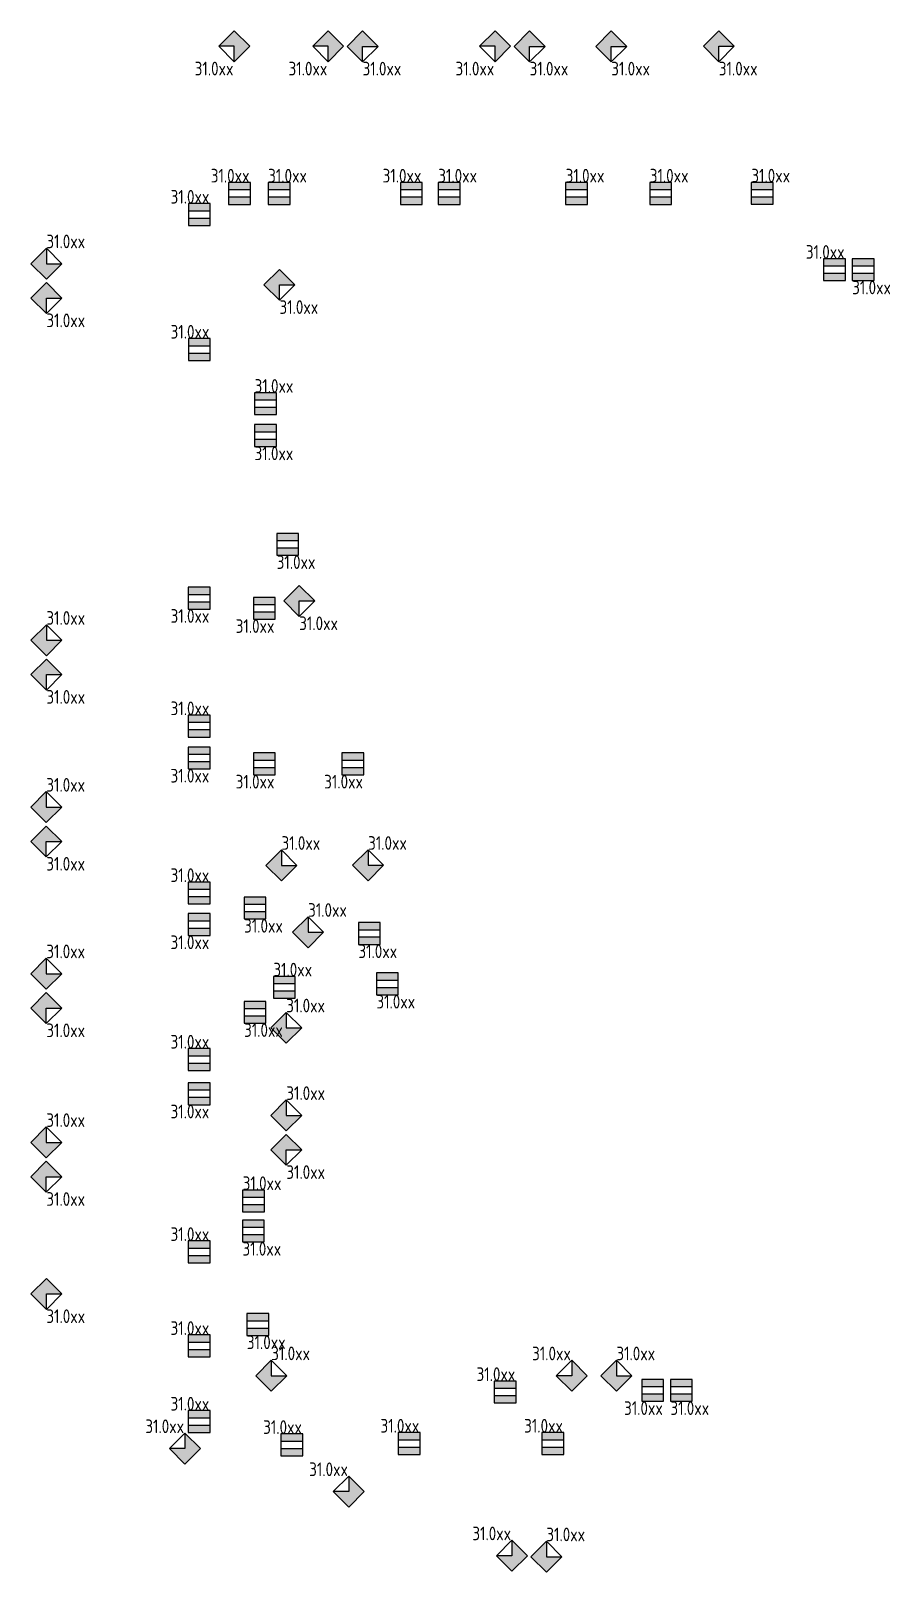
# Model space of a CAD drawing. Header units: millimetres. Extents: x 129084 to 209011, y -30980 to 25417.
# Drawn here: x 177575 to 209011, y -30980 to 25417 of the extents above.
import ezdxf

# ---------------------------------------------------------------- set-up
doc = ezdxf.new("R2010")
doc.units = ezdxf.units.MM
doc.layers.add('Охранная сигнализация', color=5, linetype='Continuous')
doc.styles.add('-ISOCPEUR-', font='ISOCPEUR.TTF', dxfattribs={"width": 0.8, "height": 2.5})

# ---------------------------------------------------------------- blocks, each defined once
blk = doc.blocks.new('*U14')
h = blk.add_hatch(color=256)
h.dxf.hatch_style = 1
h.paths.add_polyline_path([(2.83, 0), (5.66, 2.83), (2.83, 2.83), (2.83, 5.66), (0, 2.83)])
for points in [[(2.83, 0), (5.66, 2.83), (2.83, 5.66), (0, 2.83)], [(2.83, 2.83), (5.66, 2.83), (2.83, 5.66), (2.83, 2.83)]]:
    blk.add_lwpolyline(points, close=True)
at = {"style": '-ISOCPEUR-', "width": 0.8}
blk.add_attdef('ADDR', (2.83, 5.66), '', height=2.5, dxfattribs=at)
blk = doc.blocks.new('*U11')
h = blk.add_hatch(color=256)
h.dxf.hatch_style = 1
h.paths.add_polyline_path([(2.83, 0), (5.66, -2.83), (2.83, -2.83), (2.83, -5.66), (0, -2.83)])
for points in [[(2.83, 0), (5.66, -2.83), (2.83, -5.66), (0, -2.83)], [(2.83, -2.83), (5.66, -2.83), (2.83, -5.66), (2.83, -2.83)]]:
    blk.add_lwpolyline(points, close=True)
at = {"style": '-ISOCPEUR-', "width": 0.8}
blk.add_attdef('ADDR', (2.83, -5.66), '', height=2.5, dxfattribs=at)
blk = doc.blocks.new('*U20')
h = blk.add_hatch(color=256)
h.dxf.hatch_style = 1
h.paths.add_polyline_path([(-4, -2.7), (-4, -4), (0, -4), (0, -2.7)])
h.paths.add_polyline_path([(-4, 0), (-4, -1.3), (0, -1.3), (0, 0)])
for points in [[(-4, -4), (0, -4), (0, 0), (-4, 0)], [(-4, -1.3), (0, -1.3), (0, 0), (-4, 0)], [(-4, -4), (0, -4), (0, -2.7), (-4, -2.7)]]:
    blk.add_lwpolyline(points, close=True)
at = {"style": '-ISOCPEUR-', "width": 0.8}
blk.add_attdef('ADDR', (0, -4), '', height=2.5, dxfattribs=at)
blk = doc.blocks.new('*U19')
h = blk.add_hatch(color=256)
h.dxf.hatch_style = 1
h.paths.add_polyline_path([(-4, 1.3), (-4, 0), (0, 0), (0, 1.3)])
h.paths.add_polyline_path([(-4, 4), (-4, 2.7), (0, 2.7), (0, 4)])
for points in [[(-4, 0), (0, 0), (0, 4), (-4, 4)], [(-4, 2.7), (0, 2.7), (0, 4), (-4, 4)], [(-4, 0), (0, 0), (0, 1.3), (-4, 1.3)]]:
    blk.add_lwpolyline(points, close=True)
at = {"style": '-ISOCPEUR-', "width": 0.8}
blk.add_attdef('ADDR', (0, 4), '', height=2.5, dxfattribs=at)
blk = doc.blocks.new('*U13')
h = blk.add_hatch(color=256)
h.dxf.hatch_style = 1
h.paths.add_polyline_path([(-2.83, 0), (-5.66, 2.83), (-2.83, 2.83), (-2.83, 5.66), (0, 2.83)])
for points in [[(-2.83, 0), (-5.66, 2.83), (-2.83, 5.66), (0, 2.83)], [(-2.83, 2.83), (-5.66, 2.83), (-2.83, 5.66), (-2.83, 2.83)]]:
    blk.add_lwpolyline(points, close=True)
at = {"style": '-ISOCPEUR-', "width": 0.8}
blk.add_attdef('ADDR', (-2.83, 5.66), '', height=2.5, dxfattribs=at)
blk = doc.blocks.new('*U12')
h = blk.add_hatch(color=256)
h.dxf.hatch_style = 1
h.paths.add_polyline_path([(-2.83, 0), (-5.66, -2.83), (-2.83, -2.83), (-2.83, -5.66), (0, -2.83)])
for points in [[(-2.83, 0), (-5.66, -2.83), (-2.83, -5.66), (0, -2.83)], [(-2.83, -2.83), (-5.66, -2.83), (-2.83, -5.66), (-2.83, -2.83)]]:
    blk.add_lwpolyline(points, close=True)
at = {"style": '-ISOCPEUR-', "width": 0.8}
blk.add_attdef('ADDR', (-2.83, -5.66), '', height=2.5, dxfattribs=at)
blk = doc.blocks.new('*U18')
h = blk.add_hatch(color=256)
h.dxf.hatch_style = 1
h.paths.add_polyline_path([(0, 1.3), (0, 0), (4, 0), (4, 1.3)])
h.paths.add_polyline_path([(0, 4), (0, 2.7), (4, 2.7), (4, 4)])
for points in [[(0, 0), (4, 0), (4, 4), (0, 4)], [(0, 2.7), (4, 2.7), (4, 4), (0, 4)], [(0, 0), (4, 0), (4, 1.3), (0, 1.3)]]:
    blk.add_lwpolyline(points, close=True)
at = {"style": '-ISOCPEUR-', "width": 0.8}
blk.add_attdef('ADDR', (0, 4), '', height=2.5, dxfattribs=at)
blk = doc.blocks.new('*U21')
h = blk.add_hatch(color=256)
h.dxf.hatch_style = 1
h.paths.add_polyline_path([(0, 1.3), (0, 0), (4, 0), (4, 1.3)])
h.paths.add_polyline_path([(0, 4), (0, 2.7), (4, 2.7), (4, 4)])
for points in [[(0, 0), (4, 0), (4, 4), (0, 4)], [(0, 2.7), (4, 2.7), (4, 4), (0, 4)], [(0, 0), (4, 0), (4, 1.3), (0, 1.3)]]:
    blk.add_lwpolyline(points, close=True)
at = {"style": '-ISOCPEUR-', "width": 0.8}
blk.add_attdef('ADDR', (0, 4), '', height=2.5, dxfattribs=at)
blk = doc.blocks.new('*U22')
h = blk.add_hatch(color=256)
h.dxf.hatch_style = 1
h.paths.add_polyline_path([(0, -2.7), (0, -4), (4, -4), (4, -2.7)])
h.paths.add_polyline_path([(0, 0), (0, -1.3), (4, -1.3), (4, 0)])
for points in [[(0, -4), (4, -4), (4, 0), (0, 0)], [(0, -1.3), (4, -1.3), (4, 0), (0, 0)], [(0, -4), (4, -4), (4, -2.7), (0, -2.7)]]:
    blk.add_lwpolyline(points, close=True)
at = {"style": '-ISOCPEUR-', "width": 0.8}
blk.add_attdef('ADDR', (0, -4), '', height=2.5, dxfattribs=at)
blk = doc.blocks.new('*U15')
h = blk.add_hatch(color=256)
h.dxf.hatch_style = 1
h.paths.add_polyline_path([(2.83, 0), (5.66, -2.83), (2.83, -2.83), (2.83, -5.66), (0, -2.83)])
for points in [[(2.83, 0), (5.66, -2.83), (2.83, -5.66), (0, -2.83)], [(2.83, -2.83), (5.66, -2.83), (2.83, -5.66), (2.83, -2.83)]]:
    blk.add_lwpolyline(points, close=True)
at = {"style": '-ISOCPEUR-', "width": 0.8}
blk.add_attdef('ADDR', (2.83, -5.66), '', height=2.5, dxfattribs=at)
blk = doc.blocks.new('*U23')
h = blk.add_hatch(color=256)
h.dxf.hatch_style = 1
h.paths.add_polyline_path([(0, 1.3), (0, 0), (4, 0), (4, 1.3)])
h.paths.add_polyline_path([(0, 4), (0, 2.7), (4, 2.7), (4, 4)])
for points in [[(0, 0), (4, 0), (4, 4), (0, 4)], [(0, 2.7), (4, 2.7), (4, 4), (0, 4)], [(0, 0), (4, 0), (4, 1.3), (0, 1.3)]]:
    blk.add_lwpolyline(points, close=True)
at = {"style": '-ISOCPEUR-', "width": 0.8}
blk.add_attdef('ADDR', (0, 4), '', height=2.5, dxfattribs=at)

msp = doc.modelspace()

# ---------------------------------------------------------------- block references
at = {"layer": 'Охранная сигнализация'}
ref = msp.add_blockref('*U12', (185582, 25417), dxfattribs=dict(at, xscale=200, yscale=200, zscale=200))
ref.add_attrib('ADDR', '31.0xx', (183568, 23786), dxfattribs={"layer": '0', "height": 500, "style": '-ISOCPEUR-', "width": 0.8})
ref = msp.add_blockref('*U12', (189017, 25417), dxfattribs=dict(at, xscale=200, yscale=200, zscale=200))
ref.add_attrib('ADDR', '31.0xx', (187003, 23786), dxfattribs={"layer": '0', "height": 500, "style": '-ISOCPEUR-', "width": 0.8})
ref = msp.add_blockref('*U11', (189144, 25415), dxfattribs=dict(at, xscale=200, yscale=200, zscale=200))
ref.add_attrib('ADDR', '31.0xx', (189710, 23784), dxfattribs={"layer": '0', "height": 500, "style": '-ISOCPEUR-', "width": 0.8})
ref = msp.add_blockref('*U12', (195125, 25417), dxfattribs=dict(at, xscale=200, yscale=200, zscale=200))
ref.add_attrib('ADDR', '31.0xx', (193111, 23786), dxfattribs={"layer": '0', "height": 500, "style": '-ISOCPEUR-', "width": 0.8})
ref = msp.add_blockref('*U11', (195254, 25415), dxfattribs=dict(at, xscale=200, yscale=200, zscale=200))
ref.add_attrib('ADDR', '31.0xx', (195820, 23784), dxfattribs={"layer": '0', "height": 500, "style": '-ISOCPEUR-', "width": 0.8})
ref = msp.add_blockref('*U11', (198242, 25415), dxfattribs=dict(at, xscale=200, yscale=200, zscale=200))
ref.add_attrib('ADDR', '31.0xx', (198808, 23784), dxfattribs={"layer": '0', "height": 500, "style": '-ISOCPEUR-', "width": 0.8})
ref = msp.add_blockref('*U11', (202177, 25417), dxfattribs=dict(at, xscale=200, yscale=200, zscale=200))
ref.add_attrib('ADDR', '31.0xx', (202743, 23786), dxfattribs={"layer": '0', "height": 500, "style": '-ISOCPEUR-', "width": 0.8})
ref = msp.add_blockref('*U19', (185605, 19067), dxfattribs=dict(at, xscale=200, yscale=200, zscale=200))
ref.add_attrib('ADDR', '31.0xx', (184156, 19867), dxfattribs={"layer": '0', "height": 500, "style": '-ISOCPEUR-', "width": 0.8})
at = {"layer": 'Охранная сигнализация', "xscale": 200, "yscale": 200, "zscale": 200}
for name, p in [('*U18', (186257, 19067)), ('*U18', (192480, 19067)), ('*U18', (197140, 19067)), ('*U18', (200216, 19067)), ('*U18', (203932, 19069)), ('*U14', (177577, 16330)), ('*U21', (185761, 11373)), ('*U14', (177577, 2552)), ('*U14', (177575, -3553)), ('*U14', (186177, -5683)), ('*U14', (189347, -5682)), ('*U14', (187152, -8133)), ('*U14', (177575, -9648)), ('*U23', (186447, -9983)), ('*U14', (186352, -11628)), ('*U14', (186354, -14833)), ('*U14', (177575, -15820)), ('*U23', (185324, -17798)), ('*U14', (185804, -24356)), ('*U14', (198429, -24358)), ('*U14', (195867, -30980))]:
    msp.add_blockref(name, p, dxfattribs=at).add_auto_attribs({'ADDR': '31.0xx'})
at = {"layer": 'Охранная сигнализация'}
ref = msp.add_blockref('*U19', (191892, 19067), dxfattribs=dict(at, xscale=200, yscale=200, zscale=200))
ref.add_attrib('ADDR', '31.0xx', (190443, 19867), dxfattribs={"layer": '0', "height": 500, "style": '-ISOCPEUR-', "width": 0.8})
ref = msp.add_blockref('*U19', (184137, 18295), dxfattribs=dict(at, xscale=200, yscale=200, zscale=200))
ref.add_attrib('ADDR', '31.0xx', (182688, 19095), dxfattribs={"layer": '0', "height": 500, "style": '-ISOCPEUR-', "width": 0.8})
ref = msp.add_blockref('*U19', (207375, 16278), dxfattribs=dict(at, xscale=200, yscale=200, zscale=200))
ref.add_attrib('ADDR', '31.0xx', (205927, 17078), dxfattribs={"layer": '0', "height": 500, "style": '-ISOCPEUR-', "width": 0.8})
ref = msp.add_blockref('*U22', (207622, 17078), dxfattribs=dict(at, xscale=200, yscale=200, zscale=200))
ref.add_attrib('ADDR', '31.0xx', (207622, 15778), dxfattribs={"layer": '0', "height": 500, "style": '-ISOCPEUR-', "width": 0.8})
ref = msp.add_blockref('*U11', (186104, 16690), dxfattribs=dict(at, xscale=200, yscale=200, zscale=200))
ref.add_attrib('ADDR', '31.0xx', (186670, 15059), dxfattribs={"layer": '0', "height": 500, "style": '-ISOCPEUR-', "width": 0.8})
ref = msp.add_blockref('*U11', (177577, 16205), dxfattribs=dict(at, xscale=200, yscale=200, zscale=200))
ref.add_attrib('ADDR', '31.0xx', (178143, 14573), dxfattribs={"layer": '0', "height": 500, "style": '-ISOCPEUR-', "width": 0.8})
ref = msp.add_blockref('*U19', (184137, 13356), dxfattribs=dict(at, xscale=200, yscale=200, zscale=200))
ref.add_attrib('ADDR', '31.0xx', (182688, 14156), dxfattribs={"layer": '0', "height": 500, "style": '-ISOCPEUR-', "width": 0.8})
ref = msp.add_blockref('*U22', (185759, 11007), dxfattribs=dict(at, xscale=200, yscale=200, zscale=200))
ref.add_attrib('ADDR', '31.0xx', (185759, 9707), dxfattribs={"layer": '0', "height": 500, "style": '-ISOCPEUR-', "width": 0.8})
ref = msp.add_blockref('*U22', (186568, 7028), dxfattribs=dict(at, xscale=200, yscale=200, zscale=200))
ref.add_attrib('ADDR', '31.0xx', (186568, 5728), dxfattribs={"layer": '0', "height": 500, "style": '-ISOCPEUR-', "width": 0.8})
ref = msp.add_blockref('*U15', (186827, 5122), dxfattribs=dict(at, xscale=200, yscale=200, zscale=200))
ref.add_attrib('ADDR', '31.0xx', (187393, 3491), dxfattribs={"layer": '0', "height": 500, "style": '-ISOCPEUR-', "width": 0.8})
ref = msp.add_blockref('*U20', (184136, 5057), dxfattribs=dict(at, xscale=200, yscale=200, zscale=200))
ref.add_attrib('ADDR', '31.0xx', (182688, 3757), dxfattribs={"layer": '0', "height": 500, "style": '-ISOCPEUR-', "width": 0.8})
ref = msp.add_blockref('*U20', (186517, 4688), dxfattribs=dict(at, xscale=200, yscale=200, zscale=200))
ref.add_attrib('ADDR', '31.0xx', (185068, 3388), dxfattribs={"layer": '0', "height": 500, "style": '-ISOCPEUR-', "width": 0.8})
ref = msp.add_blockref('*U11', (177577, 2427), dxfattribs=dict(at, xscale=200, yscale=200, zscale=200))
ref.add_attrib('ADDR', '31.0xx', (178143, 796), dxfattribs={"layer": '0', "height": 500, "style": '-ISOCPEUR-', "width": 0.8})
ref = msp.add_blockref('*U19', (184136, -422), dxfattribs=dict(at, xscale=200, yscale=200, zscale=200))
ref.add_attrib('ADDR', '31.0xx', (182688, 378), dxfattribs={"layer": '0', "height": 500, "style": '-ISOCPEUR-', "width": 0.8})
ref = msp.add_blockref('*U20', (184134, -788), dxfattribs=dict(at, xscale=200, yscale=200, zscale=200))
ref.add_attrib('ADDR', '31.0xx', (182686, -2088), dxfattribs={"layer": '0', "height": 500, "style": '-ISOCPEUR-', "width": 0.8})
ref = msp.add_blockref('*U20', (186517, -1006), dxfattribs=dict(at, xscale=200, yscale=200, zscale=200))
ref.add_attrib('ADDR', '31.0xx', (185068, -2306), dxfattribs={"layer": '0', "height": 500, "style": '-ISOCPEUR-', "width": 0.8})
ref = msp.add_blockref('*U20', (189756, -1006), dxfattribs=dict(at, xscale=200, yscale=200, zscale=200))
ref.add_attrib('ADDR', '31.0xx', (188307, -2306), dxfattribs={"layer": '0', "height": 500, "style": '-ISOCPEUR-', "width": 0.8})
ref = msp.add_blockref('*U11', (177575, -3678), dxfattribs=dict(at, xscale=200, yscale=200, zscale=200))
ref.add_attrib('ADDR', '31.0xx', (178141, -5309), dxfattribs={"layer": '0', "height": 500, "style": '-ISOCPEUR-', "width": 0.8})
ref = msp.add_blockref('*U19', (184134, -6527), dxfattribs=dict(at, xscale=200, yscale=200, zscale=200))
ref.add_attrib('ADDR', '31.0xx', (182686, -5727), dxfattribs={"layer": '0', "height": 500, "style": '-ISOCPEUR-', "width": 0.8})
ref = msp.add_blockref('*U22', (185377, -6279), dxfattribs=dict(at, xscale=200, yscale=200, zscale=200))
ref.add_attrib('ADDR', '31.0xx', (185377, -7579), dxfattribs={"layer": '0', "height": 500, "style": '-ISOCPEUR-', "width": 0.8})
ref = msp.add_blockref('*U20', (184134, -6883), dxfattribs=dict(at, xscale=200, yscale=200, zscale=200))
ref.add_attrib('ADDR', '31.0xx', (182686, -8183), dxfattribs={"layer": '0', "height": 500, "style": '-ISOCPEUR-', "width": 0.8})
ref = msp.add_blockref('*U22', (189558, -7211), dxfattribs=dict(at, xscale=200, yscale=200, zscale=200))
ref.add_attrib('ADDR', '31.0xx', (189558, -8511), dxfattribs={"layer": '0', "height": 500, "style": '-ISOCPEUR-', "width": 0.8})
ref = msp.add_blockref('*U22', (190216, -9055), dxfattribs=dict(at, xscale=200, yscale=200, zscale=200))
ref.add_attrib('ADDR', '31.0xx', (190216, -10355), dxfattribs={"layer": '0', "height": 500, "style": '-ISOCPEUR-', "width": 0.8})
ref = msp.add_blockref('*U11', (177575, -9773), dxfattribs=dict(at, xscale=200, yscale=200, zscale=200))
ref.add_attrib('ADDR', '31.0xx', (178141, -11404), dxfattribs={"layer": '0', "height": 500, "style": '-ISOCPEUR-', "width": 0.8})
ref = msp.add_blockref('*U22', (185376, -10094), dxfattribs=dict(at, xscale=200, yscale=200, zscale=200))
ref.add_attrib('ADDR', '31.0xx', (185376, -11394), dxfattribs={"layer": '0', "height": 500, "style": '-ISOCPEUR-', "width": 0.8})
ref = msp.add_blockref('*U19', (184134, -12622), dxfattribs=dict(at, xscale=200, yscale=200, zscale=200))
ref.add_attrib('ADDR', '31.0xx', (182686, -11822), dxfattribs={"layer": '0', "height": 500, "style": '-ISOCPEUR-', "width": 0.8})
ref = msp.add_blockref('*U20', (184134, -13074), dxfattribs=dict(at, xscale=200, yscale=200, zscale=200))
ref.add_attrib('ADDR', '31.0xx', (182686, -14374), dxfattribs={"layer": '0', "height": 500, "style": '-ISOCPEUR-', "width": 0.8})
ref = msp.add_blockref('*U15', (186354, -14960), dxfattribs=dict(at, xscale=200, yscale=200, zscale=200))
ref.add_attrib('ADDR', '31.0xx', (186920, -16591), dxfattribs={"layer": '0', "height": 500, "style": '-ISOCPEUR-', "width": 0.8})
ref = msp.add_blockref('*U11', (177575, -15945), dxfattribs=dict(at, xscale=200, yscale=200, zscale=200))
ref.add_attrib('ADDR', '31.0xx', (178141, -17577), dxfattribs={"layer": '0', "height": 500, "style": '-ISOCPEUR-', "width": 0.8})
ref = msp.add_blockref('*U19', (184134, -19661), dxfattribs=dict(at, xscale=200, yscale=200, zscale=200))
ref.add_attrib('ADDR', '31.0xx', (182686, -18861), dxfattribs={"layer": '0', "height": 500, "style": '-ISOCPEUR-', "width": 0.8})
ref = msp.add_blockref('*U22', (185315, -18098), dxfattribs=dict(at, xscale=200, yscale=200, zscale=200))
ref.add_attrib('ADDR', '31.0xx', (185315, -19398), dxfattribs={"layer": '0', "height": 500, "style": '-ISOCPEUR-', "width": 0.8})
ref = msp.add_blockref('*U11', (177577, -20233), dxfattribs=dict(at, xscale=200, yscale=200, zscale=200))
ref.add_attrib('ADDR', '31.0xx', (178143, -21864), dxfattribs={"layer": '0', "height": 500, "style": '-ISOCPEUR-', "width": 0.8})
ref = msp.add_blockref('*U19', (184134, -23100), dxfattribs=dict(at, xscale=200, yscale=200, zscale=200))
ref.add_attrib('ADDR', '31.0xx', (182686, -22300), dxfattribs={"layer": '0', "height": 500, "style": '-ISOCPEUR-', "width": 0.8})
ref = msp.add_blockref('*U22', (185477, -21519), dxfattribs=dict(at, xscale=200, yscale=200, zscale=200))
ref.add_attrib('ADDR', '31.0xx', (185477, -22819), dxfattribs={"layer": '0', "height": 500, "style": '-ISOCPEUR-', "width": 0.8})
ref = msp.add_blockref('*U13', (197927, -24358), dxfattribs=dict(at, xscale=200, yscale=200, zscale=200))
ref.add_attrib('ADDR', '31.0xx', (195913, -23227), dxfattribs={"layer": '0', "height": 500, "style": '-ISOCPEUR-', "width": 0.8})
ref = msp.add_blockref('*U19', (195328, -24785), dxfattribs=dict(at, xscale=200, yscale=200, zscale=200))
ref.add_attrib('ADDR', '31.0xx', (193880, -23985), dxfattribs={"layer": '0', "height": 500, "style": '-ISOCPEUR-', "width": 0.8})
ref = msp.add_blockref('*U20', (200725, -23927), dxfattribs=dict(at, xscale=200, yscale=200, zscale=200))
ref.add_attrib('ADDR', '31.0xx', (199276, -25227), dxfattribs={"layer": '0', "height": 500, "style": '-ISOCPEUR-', "width": 0.8})
ref = msp.add_blockref('*U22', (200971, -23927), dxfattribs=dict(at, xscale=200, yscale=200, zscale=200))
ref.add_attrib('ADDR', '31.0xx', (200971, -25227), dxfattribs={"layer": '0', "height": 500, "style": '-ISOCPEUR-', "width": 0.8})
ref = msp.add_blockref('*U19', (184134, -25867), dxfattribs=dict(at, xscale=200, yscale=200, zscale=200))
ref.add_attrib('ADDR', '31.0xx', (182686, -25067), dxfattribs={"layer": '0', "height": 500, "style": '-ISOCPEUR-', "width": 0.8})
ref = msp.add_blockref('*U19', (191816, -26673), dxfattribs=dict(at, xscale=200, yscale=200, zscale=200))
ref.add_attrib('ADDR', '31.0xx', (190367, -25873), dxfattribs={"layer": '0', "height": 500, "style": '-ISOCPEUR-', "width": 0.8})
ref = msp.add_blockref('*U19', (197070, -26673), dxfattribs=dict(at, xscale=200, yscale=200, zscale=200))
ref.add_attrib('ADDR', '31.0xx', (195622, -25873), dxfattribs={"layer": '0', "height": 500, "style": '-ISOCPEUR-', "width": 0.8})
ref = msp.add_blockref('*U13', (183777, -27024), dxfattribs=dict(at, xscale=200, yscale=200, zscale=200))
ref.add_attrib('ADDR', '31.0xx', (181763, -25892), dxfattribs={"layer": '0', "height": 500, "style": '-ISOCPEUR-', "width": 0.8})
ref = msp.add_blockref('*U19', (187523, -26722), dxfattribs=dict(at, xscale=200, yscale=200, zscale=200))
ref.add_attrib('ADDR', '31.0xx', (186075, -25922), dxfattribs={"layer": '0', "height": 500, "style": '-ISOCPEUR-', "width": 0.8})
ref = msp.add_blockref('*U13', (189772, -28595), dxfattribs=dict(at, xscale=200, yscale=200, zscale=200))
ref.add_attrib('ADDR', '31.0xx', (187758, -27464), dxfattribs={"layer": '0', "height": 500, "style": '-ISOCPEUR-', "width": 0.8})
ref = msp.add_blockref('*U13', (195740, -30942), dxfattribs=dict(at, xscale=200, yscale=200, zscale=200))
ref.add_attrib('ADDR', '31.0xx', (193726, -29811), dxfattribs={"layer": '0', "height": 500, "style": '-ISOCPEUR-', "width": 0.8})

doc.saveas('drawing.dxf')
